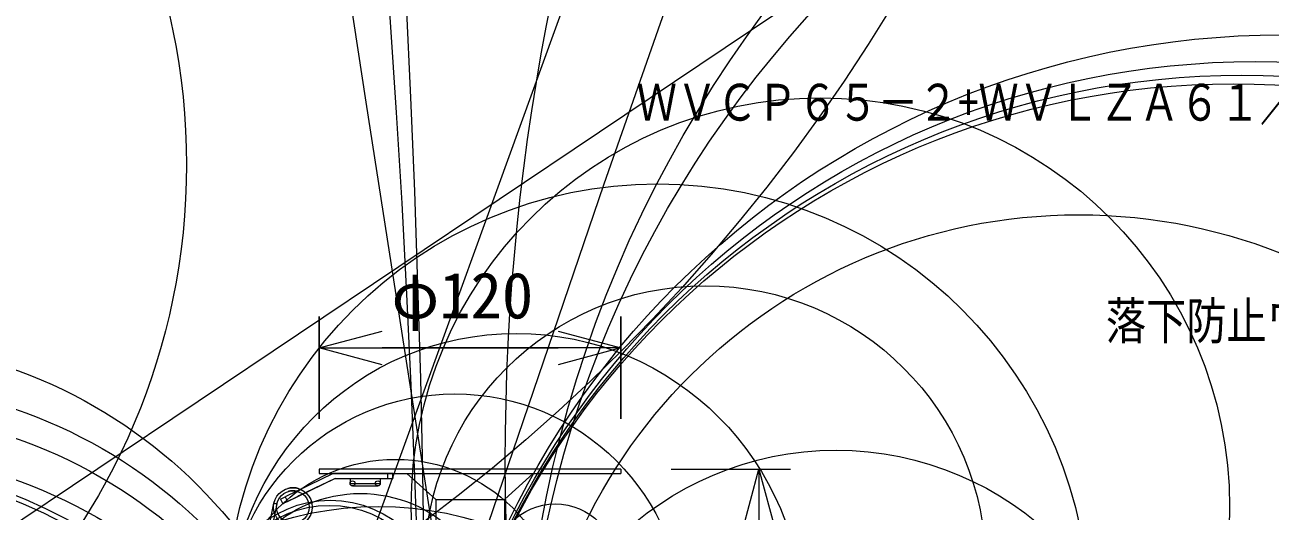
# Model space of a CAD drawing. Units: millimetres, scale not verified. Extents: x -44843 to 41510, y -28599 to 52821.
# Drawn here: x 2.64 to 52.18, y 31.41 to 50.75 of the extents above; entities that cross this region are included whole.
import ezdxf
from ezdxf.enums import TextEntityAlignment as Align

# ---------------------------------------------------------------- set-up
doc = ezdxf.new("R2010")
doc.units = ezdxf.units.MM
doc.header["$LTSCALE"] = 0.125
doc.layers.add('0-0_0', color=1, linetype='Continuous', lineweight=18)
doc.layers.add('0-4_GAIKEI', color=1, linetype='Continuous', lineweight=18)
doc.layers.add('0-5_SUNPO', color=7, linetype='Continuous')
doc.layers.add('0-6_TOUROKU', color=7, linetype='Continuous')
doc.styles.add('ＭＳ ゴシック', font='')
doc.styles.get('ＭＳ ゴシック').set_extended_font_data('MS Gothic')

# ---------------------------------------------------------------- blocks, each defined once
blk = doc.blocks.new('_Open30')
at = {"layer": '0-0_0', "color": 7}
blk.add_line((0, 0), (-1, 0), dxfattribs=at)
blk.add_lwpolyline([(-1, 0.26795), (0, 0), (-1, -0.26795)], dxfattribs=at)
blk = doc.blocks.new('D1')
at = {"layer": '0-5_SUNPO'}
for p, q in [((207.8526, 222.5791), (207.8526, 226.6464)), ((219.8526, 222.5791), (219.8526, 226.6464)), ((210.3526, 225.3964), (217.3526, 225.3964))]:
    blk.add_line(p, q, dxfattribs=at)
at = {"layer": '0-5_SUNPO', "xscale": 2.5, "yscale": 2.5, "rotation": 180}
blk.add_blockref('_Open30', (207.8526, 225.3964), dxfattribs=at)
at = {"layer": '0-5_SUNPO', "xscale": 2.5, "yscale": 2.5}
blk.add_blockref('_Open30', (219.8526, 225.3964), dxfattribs=at)
at = {"layer": '0-5_SUNPO', "style": 'ＭＳ ゴシック'}
blk.add_text('φ120', height=1.833, dxfattribs=at).set_placement((210.7276, 226.0214), align=Align.BOTTOM_LEFT)
blk = doc.blocks.new('D2')
at = {"layer": '0-0_0', "color": 7}
for p, q in [((221.8526, 220.5791), (226.5951, 220.5791)), ((225.3451, 218.0791), (225.3451, 210.0291)), ((217.3526, 207.5291), (226.5951, 207.5291))]:
    blk.add_line(p, q, dxfattribs=at)
at = {"layer": '0-0_0', "xscale": 2.5, "yscale": 2.5}
for p, rotation in [((225.3451, 220.5791), 90), ((225.3451, 207.5291), 270)]:
    blk.add_blockref('_Open30', p, dxfattribs=dict(at, rotation=rotation))
at = {"layer": '0-0_0', "color": 7, "style": 'ＭＳ ゴシック'}
blk.add_text('130', height=1.833, rotation=90, dxfattribs=at).set_placement((224.7201, 212.018), align=Align.BOTTOM_LEFT)

msp = doc.modelspace()

# ---------------------------------------------------------------- linework, layer by layer
at = {"layer": '0-0_0'}
for p, q in [((16.7762, 32.7144), (16.7762, 32.5144)), ((17.0714, 32.9144), (17.0714, 32.7144)), ((17.2723, 32.9144), (17.2723, 32.7144)), ((15.6762, 32.4144), (16.6762, 32.4144)), ((12.9016, 31.7133), (12.8146, 31.8934))]:
    msp.add_line(p, q, dxfattribs=at)
for points in [[(12.8146, 31.8934), (12.8667, 31.9189), (12.9937, 31.9804), (13.0808, 31.8004), (14.9673, 32.7124), (14.9715, 32.7139), (14.976, 32.7144), (17.2801, 32.7144), (17.2801, 32.9144), (14.976, 32.9144), (14.955, 32.9134), (14.9342, 32.9104), (14.9138, 32.9054), (14.8939, 32.8985), (14.8803, 32.8924), (12.9937, 31.9804)], [(14.9673, 32.7124), (14.9769, 32.7124), (13.8118, 32.1491)], [(14.9856, 32.7144), (14.9812, 32.7139), (14.9769, 32.7124)], [(15.5762, 32.7144), (15.5762, 32.5144), (16.7762, 32.5144)], [(13.544, 32.303), (13.5064, 32.3144), (13.4683, 32.3238), (13.4297, 32.3313), (13.3909, 32.3368), (13.3518, 32.3403), (13.3125, 32.3419), (13.2733, 32.3414), (13.2341, 32.3389), (13.1951, 32.3345), (13.1563, 32.328), (13.1007, 32.3151)], [(13.4554, 32.2036), (13.4201, 32.2111), (13.3845, 32.2167), (13.3486, 32.2203), (13.3125, 32.2219), (13.2764, 32.2214), (13.2404, 32.219), (13.2046, 32.2146), (13.1691, 32.2082), (13.1321, 32.1993)], [(13.8108, 32.15), (14.1481, 32.3132), (14.2579, 32.3667), (14.2965, 32.3858), (14.2963, 32.3857), (14.2945, 32.3849), (14.2739, 32.3751), (14.0698, 32.277), (13.5355, 32.0183), (13.4952, 31.9984)], [(12.2462, 30.2864), (12.5485, 31.7298), (12.5485, 31.7298), (12.5485, 31.7298), (12.5485, 31.7298), (12.5487, 31.7297), (12.5496, 31.7295), (12.5529, 31.7288), (12.5656, 31.7262), (12.6069, 31.7175), (12.6485, 31.7088), (12.6659, 31.7052), (12.3544, 30.218)], [(13.6927, 32.0915), (13.0904, 31.8004), (13.086, 31.7982), (12.9597, 31.7373), (12.9218, 31.7192), (12.9122, 31.7146), (12.91, 31.7136), (12.9095, 31.7134), (12.9094, 31.7133), (12.9016, 31.7133), (12.915, 31.72), (12.9537, 31.7388), (13.0808, 31.8004)], [(13.4952, 31.9984), (13.4953, 31.9984), (13.4958, 31.9986), (13.498, 31.9996), (13.5073, 32.004), (13.5451, 32.022), (13.6859, 32.0898), (13.6914, 32.0924)]]:
    msp.add_lwpolyline(points, dxfattribs=at)
for centre, radius in [((41.4389, 93.9406), 76.0771), ((27.8137, 27.2713), 17.1585), ((22.1877, 27.077), 11.4048), ((19.7467, 26.9855), 9.0865), ((17.3829, 26.8741), 6.5957), ((13.3021, 31.572), 0.77), ((13.3021, 31.5719), 0.77), ((13.3021, 31.5719), 0.77), ((13.3021, 31.5719), 0.65), ((13.3021, 31.5719), 0.65), ((15.6762, 32.5144), 0.1), ((16.6762, 32.5144), 0.1), ((14.7878, 27.4244), 4.417), ((15.9871, 26.7918), 5.3219), ((14.75, 27.3252), 4.3143)]:
    msp.add_circle(centre, radius, dxfattribs=at)
at = {"layer": '0-4_GAIKEI', "color": 7}
for p, q in [((26.3512, 33.0839), (14.3512, 33.0839)), ((14.3512, 33.0839), (14.3512, 32.9144)), ((14.3512, 32.9144), (17.84, 32.9144)), ((17.84, 32.9144), (17.8402, 32.9142)), ((17.8402, 32.9142), (18.9883, 31.8753)), ((21.7295, 31.8907), (22.8624, 32.9143)), ((22.8624, 32.9144), (26.3512, 32.9144)), ((26.3512, 33.0839), (26.3512, 32.9144)), ((18.9883, 31.8753), (18.9883, 30.939)), ((21.7295, 30.939), (21.7295, 31.8907))]:
    msp.add_line(p, q, dxfattribs=at)
at = {"layer": '0-4_GAIKEI'}
for p, q in [((17.8424, 32.9144), (22.8642, 32.9144)), ((18.9991, 31.8736), (21.7125, 31.8736))]:
    msp.add_line(p, q, dxfattribs=at)
for centre, radius in [((-16018.7173, 23996.4484), 28824.5057), ((13289.6815, 2092.6613), 13428.1945), ((20132.7215, -7221.2463), 21377.6929), ((4832.3444, -1615.5997), 5083.8501), ((-561.8047, 21.7079), 580.3658), ((-547.2047, 10.9309), 565.7648), ((-24.8577, 89.0381), 72.4665), ((113.5043, 33.3642), 91.7546), ((63.4962, -16.5828), 93.0376), ((-17.361, 45.1923), 26.4282), ((70.8466, 22.2367), 48.4415), ((66.0671, 21.7288), 43.6387), ((52.6595, 16.2328), 34.127), ((51.5867, 16.2413), 33.0542), ((51.0571, 16.2328), 32.5206), ((50.7146, 16.235), 32.1781), ((34.2878, 31.5739), 16.2803), ((44.5609, 21.3601), 21.8418), ((29.7007, 29.205), 11.1705), ((-4.3643, 18.5402), 19.6416), ((-4.1021, 16.8059), 19.7101), ((-4.157, 15.7302), 19.6547), ((-4.2988, 14.0917), 19.686), ((34.9092, 21.2856), 12.5478), ((-4.479, 15.0117), 18.3141), ((-4.479, 15.0117), 18.1141), ((16.6956, 18.1473), 13.45)]:
    msp.add_circle(centre, radius, dxfattribs=at)
at = {"layer": '0-4_GAIKEI', "color": 7}
msp.add_circle((23.7406, 29.2326), 2.4637, dxfattribs=at)
for centre, radius, start, end in [((22.8624, 32.9143), 0.00004, 90.81067, 132.90889), ((18.9883, 31.8753), 0.00009, 9.68698, 57.54615), ((21.7296, 31.8907), 0.00009, 150.4592, 198.36097)]:
    msp.add_arc(centre, radius, start, end, dxfattribs=at)

# ---------------------------------------------------------------- block references
at = {"layer": '0-0_0'}
msp.add_blockref('D2', (-193.5013, -187.4952), dxfattribs=at)
at = {"layer": '0-5_SUNPO'}
msp.add_blockref('D1', (-193.5013, -187.4952), dxfattribs=at)

# ---------------------------------------------------------------- texts
at = {"layer": '0-6_TOUROKU', "style": 'ＭＳ ゴシック', "width": 0.8}
for s, p in [('ＷＶＣＰ６５－２+ＷＶＬＺＡ６１／２Ｓ', (26.9786, 46.5048)), ('落下防止ワイヤー付', (45.6453, 37.8048))]:
    msp.add_text(s, height=1.466, dxfattribs=at).set_placement(p, align=Align.BOTTOM_LEFT)

doc.saveas('drawing.dxf')
